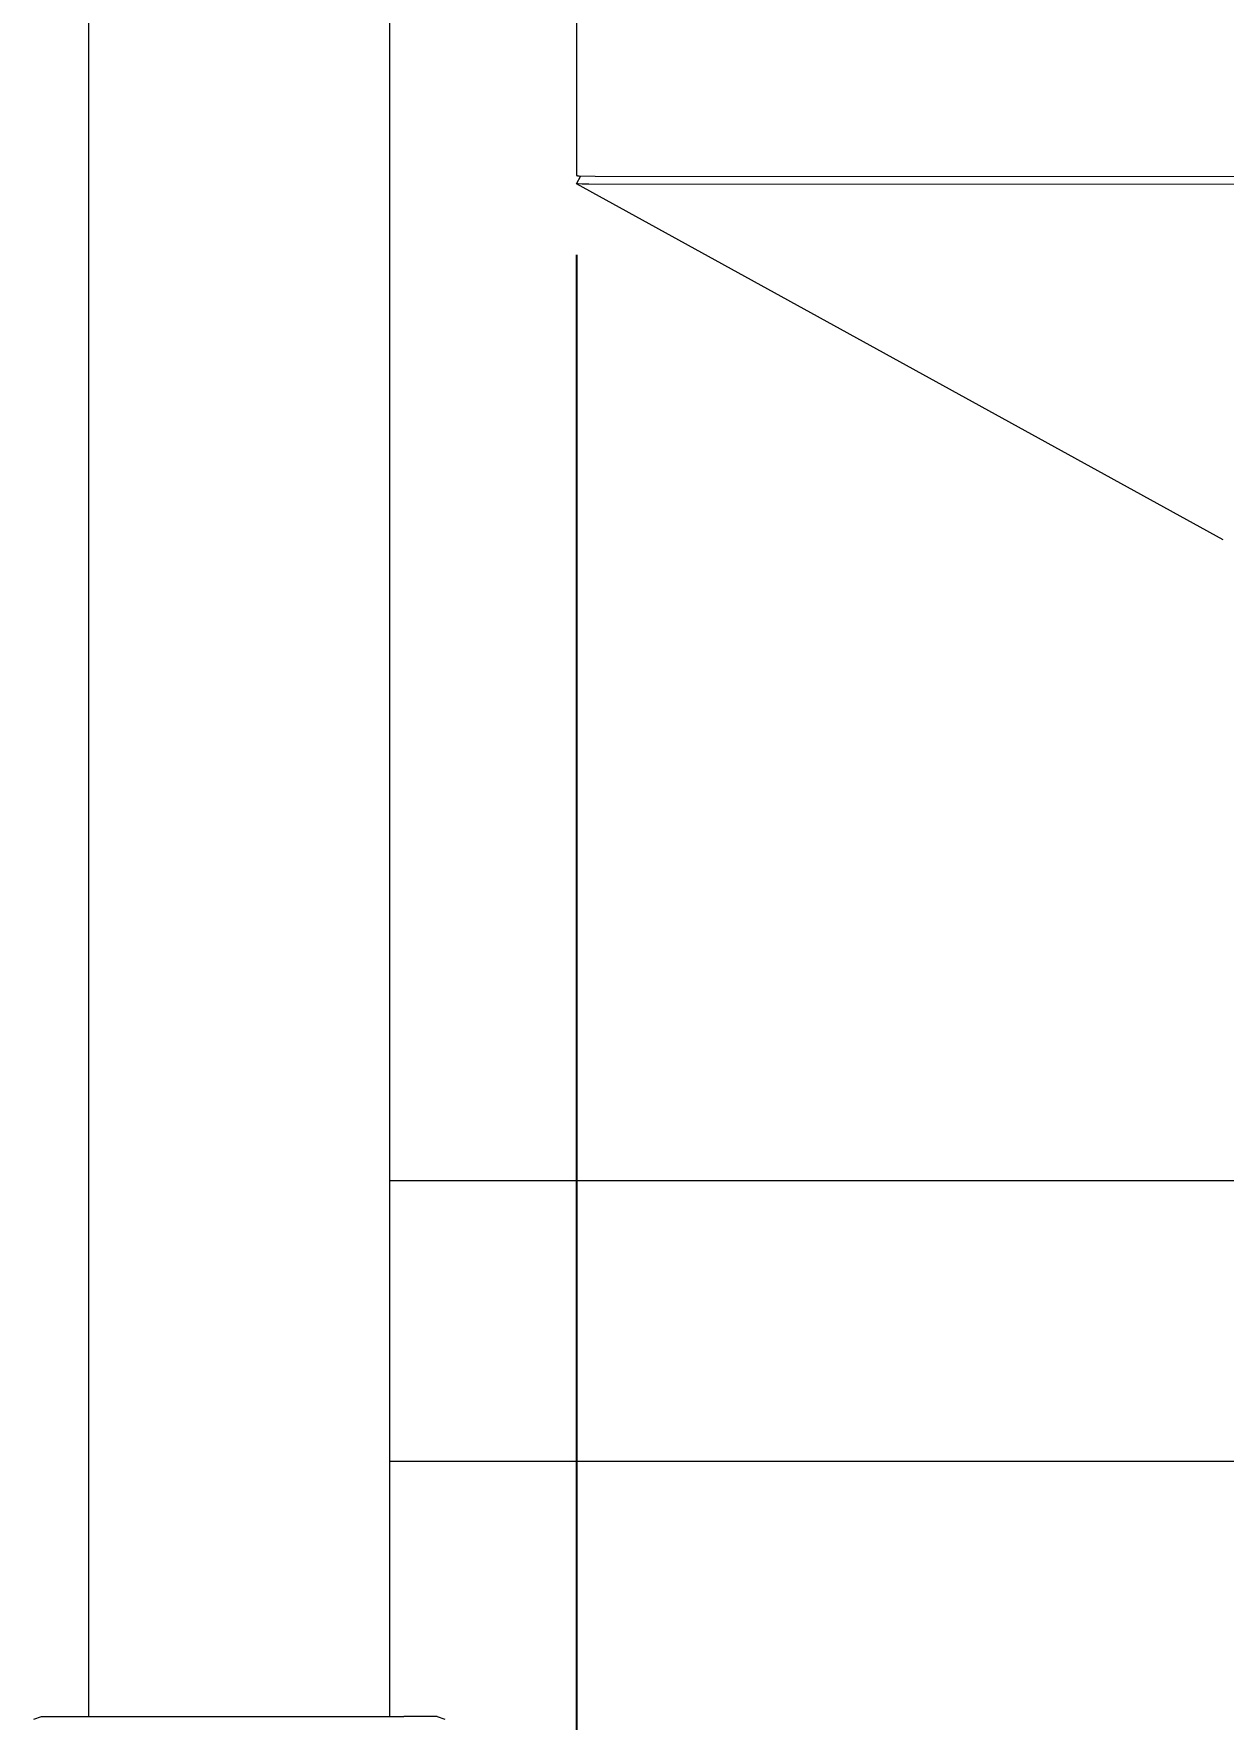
# Model space of a CAD drawing. Header units: inches. Extents: x -12 to 136, y -5 to 104.
# Drawn here: x -5 to 2.52, y 59.92 to 70.57 of the extents above; entities that cross this region are included whole.
import ezdxf

# ---------------------------------------------------------------- set-up
doc = ezdxf.new("R2010")
doc.units = ezdxf.units.IN
doc.layers.add('ZANO_R', color=7, linetype='Continuous', lineweight=0)
doc.layers.add('ZANO_W', color=1, linetype='Continuous', lineweight=0)
doc.styles.get("Standard").update_dxf_attribs({"font": 'ARIALUNI.TTF'})
doc.dimstyles.new('amerykanie', dxfattribs={"dimtxt": 50, "dimasz": 50, "dimexe": 0.5, "dimexo": 0.5, "dimgap": 1, "dimtad": 1, "dimdec": 0, "dimzin": 0, "dimlunit": 5, "dimtxsty": 'Standard', "dimcen": 0.09, "dimclrd": 1, "dimclre": 1, "dimclrt": 1, "dimazin": 0, "dimtfac": 1, "dimtdec": 0, "dimtmove": 0, "dimatfit": 3, "dimfxl": 1, "dimtzin": 0, "dimarcsym": 1})

# ---------------------------------------------------------------- blocks, each defined once
blk = doc.blocks.new('*D376')
at = {"layer": 'ZANO_W', "color": 1, "lineweight": -2}
for p, q in [((-1.571, 69.175), (-1.571, 58.699)), ((12.209, 69.176), (12.209, 58.699)), ((-0.571, 59.199), (11.209, 59.199))]:
    blk.add_line(p, q, dxfattribs=at)
at = {"layer": 'ZANO_W', "color": 1}
for points in [[(-0.571, 59.365), (-0.571, 59.032), (-1.571, 59.199)], [(11.209, 59.032), (11.209, 59.365), (12.209, 59.199)]]:
    blk.add_solid(points, dxfattribs=at)
at = {"layer": 'ZANO_W', "color": 1, "insert": (5.319, 60.218), "char_height": 1, "attachment_point": 5}
blk.add_mtext('13 3/4', dxfattribs=at)

msp = doc.modelspace()

# ---------------------------------------------------------------- linework, layer by layer
at = {"layer": 'ZANO_R'}
for p, q in [((-4.65375, 70.01261), (-4.65375, 82.31088)), ((-2.75216, 71.50868), (-2.75216, 63.31967)), ((-1.57101, 70.85498), (-1.57101, 69.67564)), ((-4.65375, 59.93382), (-4.65375, 70.01261)), ((-1.57101, 69.67564), (-1.57081, 69.6755)), ((-1.57101, 69.6239), (-1.54376, 69.67343)), ((-1.57088, 69.62379), (-1.57101, 69.6239)), ((-1.57087, 69.62379), (-1.57088, 69.62379)), ((-1.57024, 69.62364), (-1.57087, 69.62379)), ((-1.57081, 69.6755), (-1.57039, 69.67536)), ((2.51983, 67.373), (-1.57077, 69.62374)), ((-1.57039, 69.67536), (-1.56976, 69.67521)), ((-1.56961, 69.62351), (-1.57024, 69.62364)), ((-1.56976, 69.67521), (-1.56891, 69.67507)), ((-1.56898, 69.62339), (-1.56961, 69.62351)), ((-1.56834, 69.62328), (-1.56898, 69.62339)), ((-1.56891, 69.67507), (-1.56785, 69.67493)), ((-1.56706, 69.6231), (-1.56834, 69.62328)), ((-1.56785, 69.67493), (-1.56657, 69.67478)), ((-1.56578, 69.62294), (-1.56706, 69.6231)), ((-1.56657, 69.67478), (-1.56335, 69.6745)), ((-1.56321, 69.62272), (-1.56578, 69.62294)), ((-1.56335, 69.6745), (-1.55425, 69.67392)), ((-1.56063, 69.62255), (-1.56321, 69.62272)), ((-1.53456, 69.62134), (-1.56063, 69.62255)), ((-1.55425, 69.67392), (-1.4528, 69.67098)), ((-1.49275, 69.62011), (-1.53456, 69.62134)), ((11.68461, 69.61417), (-1.49275, 69.62011)), ((-1.4528, 69.67098), (11.72518, 69.66627)), ((-2.75215, 63.31967), (-2.75215, 61.548)), ((13.38966, 63.31967), (-2.75215, 63.31967)), ((-2.75216, 61.548), (-2.75216, 59.93382)), ((-2.75215, 61.548), (13.38966, 61.548)), ((-5.00314, 59.917), (-4.95376, 59.93382)), ((-4.95374, 59.93382), (-4.95376, 59.93382)), ((-4.95376, 59.93382), (-4.95367, 59.93382)), ((-4.95367, 59.93382), (-4.95316, 59.93382)), ((-4.95316, 59.93382), (-4.95075, 59.93382)), ((-4.95075, 59.93382), (-4.94001, 59.93382)), ((-4.94001, 59.93382), (-4.89229, 59.93382)), ((-4.89229, 59.93382), (-4.67864, 59.93382)), ((-4.67864, 59.93382), (-3.87196, 59.93382)), ((-3.87196, 59.93382), (-2.6626, 59.93382)), ((-2.45217, 59.93382), (-2.6626, 59.93382)), ((-2.45215, 59.93382), (-2.40277, 59.917))]:
    msp.add_line(p, q, dxfattribs=at)

# ---------------------------------------------------------------- dimensions: what is measured, and where the dimension line sits
at = {"layer": 'ZANO_W'}
dim = msp.add_linear_dim(base=(12.20856, 59.19866), p1=(-1.57081, 69.6755), p2=(12.20856, 69.67571), dimstyle='amerykanie', override={"dimtxt": 1, "dimasz": 1, "dimgap": 0.5, "dimdec": 4, "dimaunit": 1, "dimadec": 1, "dimtdec": 4, "dimtmove": 1, "dimfrac": 2}, dxfattribs=at)
dim.commit()
dim.dimension.update_dxf_attribs({"geometry": '*D376', "text_midpoint": (5.31887, 60.21776)})

doc.saveas('drawing.dxf')
